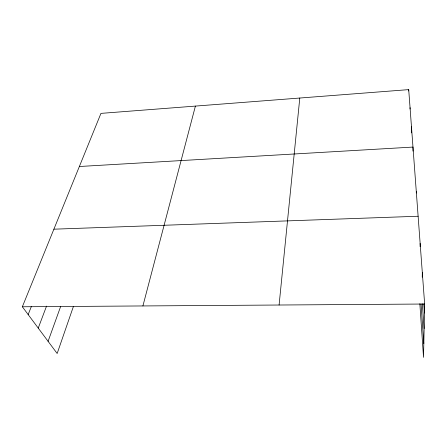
<?xml version="1.0" encoding="UTF-8"?>
<svg xmlns="http://www.w3.org/2000/svg" width="447" height="447" viewBox="0 0 447 447"><rect width="100%" height="100%" fill="white"/><g stroke="black" fill="none" stroke-linecap="round" stroke-linejoin="round"><path stroke-width="0.67" d="M416.291 193.02L416.297 191.662M420.102 246.705L420.141 243.375M422.236 277.151L422.309 272.553M73.409 306.486L57.16 353.499L22.35 306.771L100.955 113.382L408.709 89.623L424.65 304.021L423.527 357.376L419.845 303.759M279.09 305.016L299.786 98.033M142.906 305.944L195.406 106.09M48.086 341.318L60.585 306.676M38.241 328.098L46.544 306.117M28.161 314.571L31.446 306.284M79.359 166.507L412.983 147.069L412.983 151.147M53.88 229.188L418.124 216.242M22.35 306.771L424.65 304.021M423.795 303.994L424.46 313.029M422.359 303.798L424.13 328.551M421.04 303.988L423.817 343.603M408.709 89.623L408.72 90.976M410.05 107.66L410.061 109.018M411.475 126.775L411.491 132.888"/></g></svg>
